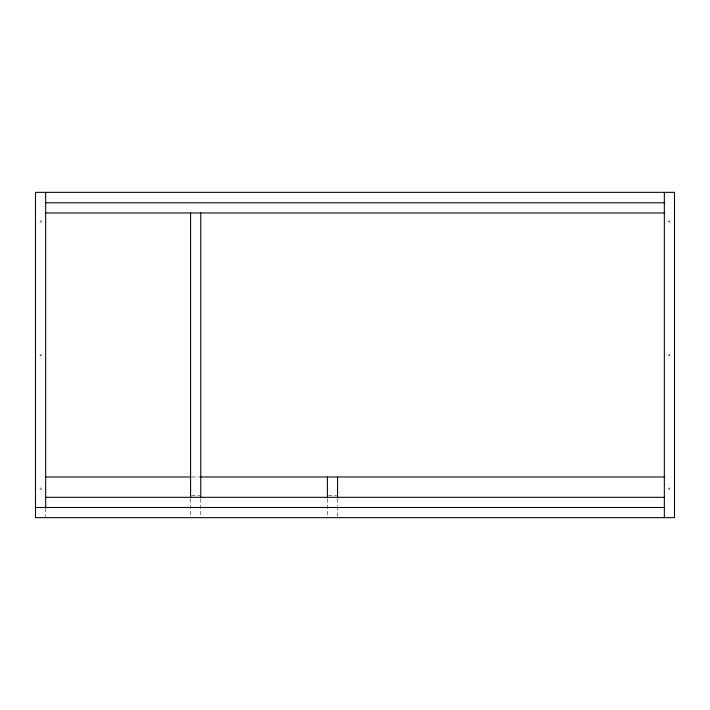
<?xml version="1.0" encoding="UTF-8"?>
<svg xmlns="http://www.w3.org/2000/svg" width="710" height="710" viewBox="0 0 710 710"><rect width="100%" height="100%" fill="white"/><g stroke="black" fill="none" stroke-linecap="round" stroke-linejoin="round"><path stroke-width="0.53" stroke-dasharray="3.55 2.66" d="M192.019 476.987L199.776 476.987M191.611 495.58L199.741 495.58M328.419 495.58L336.558 495.58M337.57 498.89L337.57 505.564M337.57 506.62L337.57 516.64M327.408 498.89L327.408 517.652M200.761 498.819L200.761 516.552M190.591 498.819L190.591 517.652M45.662 508.387L45.662 516.623M39.884 221.165C40.949 224.493 42.476 218.813 39.884 221.165M39.884 354.778C40.949 358.106 42.476 352.426 39.884 354.778M39.884 488.382C40.949 491.71 42.476 486.039 39.884 488.382M668.429 221.165C669.495 224.493 671.021 218.813 668.429 221.165M668.429 354.778C669.495 358.106 671.021 352.426 668.429 354.778M668.429 488.382C669.495 491.71 671.021 486.039 668.429 488.382"/><path stroke-width="1.06" d="M45.662 202.803L664.338 202.803M45.662 212.964L664.338 212.964M45.662 476.987L190.91 476.987M200.886 476.987L664.338 476.987M45.662 497.32L664.338 497.32M35.5 507.49L664.338 507.49M664.338 192.348L664.338 517.652M337.57 476.987L337.57 497.87M327.408 476.987L327.408 497.87M200.761 212.964L200.761 497.79M190.591 212.964L190.591 497.79M45.662 192.348L45.662 507.49M674.5 192.348L35.5 192.348L35.5 517.652L674.5 517.652L674.5 192.348"/></g></svg>
